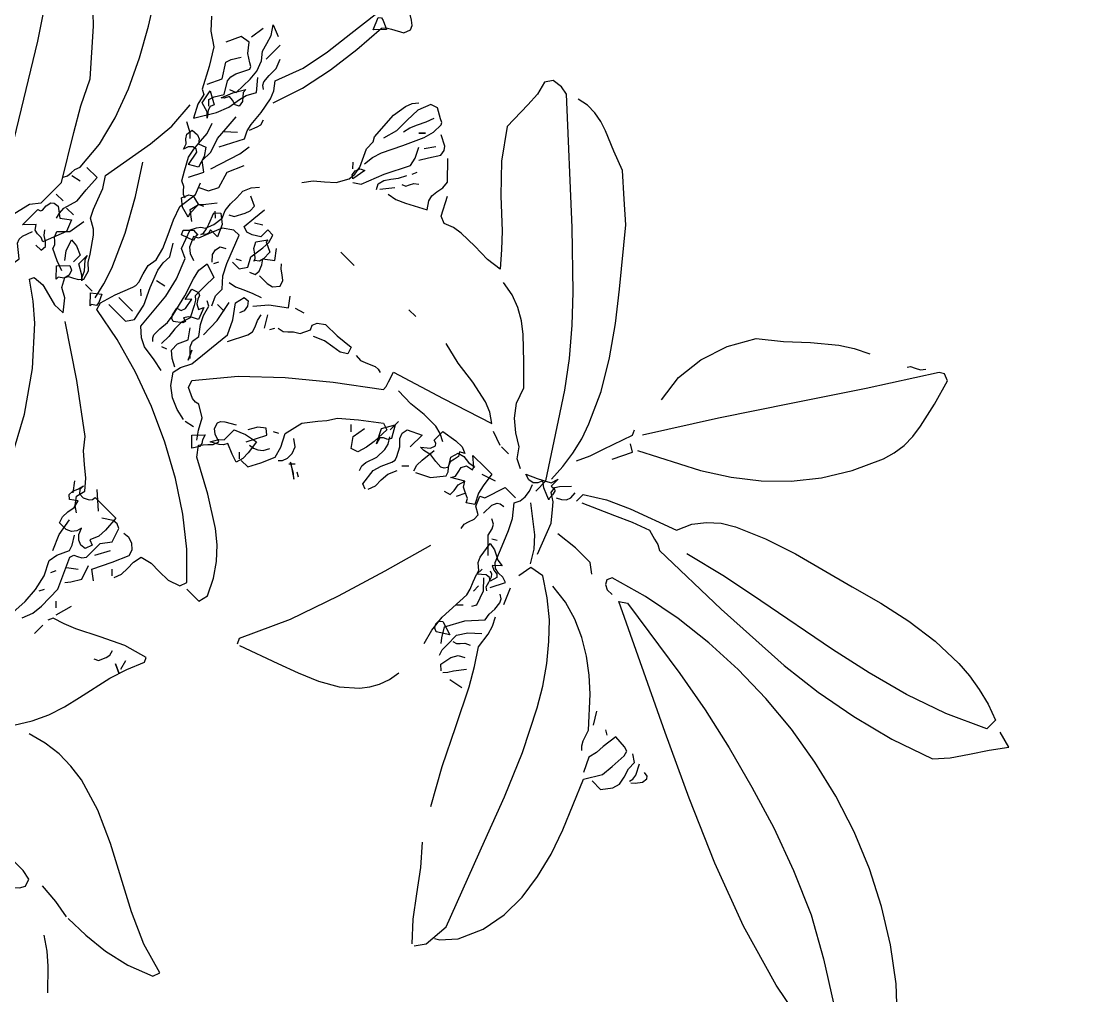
# Model space of a CAD drawing. Header units: inches. Extents: x 70 to 1974, y -315 to 363.
# Drawn here: x 909.8565 to 910.1392, y 229.5272 to 229.7828 of the extents above; entities that cross this region are included whole.
import ezdxf

# ---------------------------------------------------------------- set-up
doc = ezdxf.new("R2010")
doc.units = ezdxf.units.IN
doc.header["$MEASUREMENT"] = 0
doc.layers.add('DERAKHT', color=56, linetype='Continuous', lineweight=9)
doc.layers.add('PDF_0', color=3, linetype='Continuous')
doc.layers.add('Tree', color=91, linetype='Continuous')

# ---------------------------------------------------------------- blocks, each defined once
blk = doc.blocks.new('P057')
at = {"layer": 'Tree', "linetype": 'Continuous'}
for points in [[(0.06537, 0.57456), (0.07031, 0.58954), (0.0735, 0.60509), (0.07554, 0.6208), (0.0767, 0.63635), (0.07816, 0.6381), (0.08048, 0.63941), (0.08586, 0.64232), (0.08703, 0.64566), (0.08615, 0.6477), (0.08412, 0.64915), (0.08179, 0.6506), (0.08019, 0.65249), (0.08019, 0.66122), (0.08107, 0.66573), (0.08354, 0.67067), (0.0847, 0.68971), (0.08499, 0.70906), (0.08383, 0.74773), (0.08237, 0.78655), (0.08237, 0.82538)], [(0.30571, 0.58023), (0.33377, 0.59477), (0.34628, 0.60291), (0.35762, 0.61178), (0.36795, 0.62181), (0.37711, 0.63316), (0.38496, 0.64595), (0.3915, 0.66049), (0.39324, 0.66616), (0.39397, 0.67198), (0.39397, 0.67794), (0.3931, 0.68404), (0.39034, 0.69626), (0.38685, 0.70847), (0.3835, 0.70978), (0.38132, 0.70847), (0.36198, 0.67837), (0.34221, 0.64871), (0.32214, 0.61862), (0.30222, 0.58706)], [(0.36867, 0.69946), (0.36954, 0.70077), (0.37172, 0.70178), (0.37405, 0.70309), (0.37565, 0.70513)], [(0.2967, 0.60553), (0.29495, 0.61876), (0.29641, 0.63228), (0.30077, 0.64566), (0.30789, 0.65816), (0.31822, 0.66645), (0.32767, 0.67517), (0.33814, 0.68376), (0.34439, 0.68783), (0.35151, 0.69132)], [(0.28638, 0.54155), (0.28593, 0.5497), (0.28477, 0.55755), (0.28288, 0.5654), (0.28026, 0.57296), (0.27358, 0.58793), (0.265, 0.60204), (0.2554, 0.61571), (0.24523, 0.62865), (0.22559, 0.65249), (0.21629, 0.66063), (0.20611, 0.6698), (0.19666, 0.67329), (0.18707, 0.67736), (0.18227, 0.67896), (0.17732, 0.67983), (0.17223, 0.67997), (0.16715, 0.67881)], [(0.28506, 0.53224), (0.28506, 0.53908), (0.26893, 0.5638), (0.26079, 0.57616), (0.25177, 0.58837), (0.2413, 0.60058), (0.23054, 0.61193), (0.2083, 0.63345), (0.16148, 0.67663), (0.15726, 0.67736), (0.15232, 0.67663), (0.14999, 0.67314), (0.15173, 0.66675), (0.15202, 0.65991), (0.15232, 0.64566), (0.16205, 0.63199), (0.17354, 0.62007), (0.1859, 0.60858), (0.19201, 0.60219), (0.19812, 0.59521), (0.19056, 0.59404), (0.18183, 0.59433), (0.17282, 0.59419), (0.16831, 0.59346), (0.1638, 0.59172), (0.16031, 0.59303), (0.15566, 0.60204)], [(0.06188, 0.54155), (0.06784, 0.55275), (0.0661, 0.55638), (0.06522, 0.55987), (0.0645, 0.56729), (0.06304, 0.575), (0.06144, 0.57892), (0.05853, 0.5827), (0.06377, 0.59637), (0.06653, 0.61018), (0.06813, 0.62429), (0.07002, 0.63883), (0.05112, 0.64086), (0.03207, 0.64115), (0.01288, 0.63999), (-0.00632, 0.63752), (-0.02551, 0.63403), (-0.04484, 0.62967), (-0.08352, 0.6192), (-0.08469, 0.61542), (-0.08556, 0.61106), (-0.08687, 0.60204)], [(0.07452, 0.63301), (0.07205, 0.63883), (0.07322, 0.63985), (0.07467, 0.63955), (0.07889, 0.63766), (0.07452, 0.63301)], [(0.11669, 0.58488), (0.11727, 0.58968), (0.11887, 0.59433), (0.12353, 0.60393), (0.12803, 0.61381), (0.12934, 0.61891), (0.12948, 0.62385), (0.12891, 0.62487), (0.1273, 0.62574), (0.12251, 0.6285), (0.11916, 0.62734), (0.11669, 0.62094), (0.1164, 0.61396), (0.1164, 0.60684), (0.11451, 0.59986)], [(0.10201, 0.5574), (0.1052, 0.56177), (0.10927, 0.56525), (0.11349, 0.56903), (0.11669, 0.57456), (0.11698, 0.57819), (0.11625, 0.58212), (0.11233, 0.59055), (0.11233, 0.59521), (0.11102, 0.59739), (0.11015, 0.61106), (0.11117, 0.61803), (0.11247, 0.62123), (0.11451, 0.62385)], [(0.11916, 0.60887), (0.11989, 0.61236), (0.12149, 0.61599), (0.12338, 0.61978), (0.12483, 0.62385)], [(0.13385, 0.60437), (0.13632, 0.60844), (0.13966, 0.61353), (0.13923, 0.61629), (0.13792, 0.61789), (0.13283, 0.6205)], [(0.12483, 0.61353), (0.12701, 0.61585), (0.12483, 0.61353)], [(0.13166, 0.61018), (0.13501, 0.61483)], [(0.13501, 0.5827), (0.13937, 0.58343), (0.14388, 0.58532), (0.15348, 0.59055), (0.151, 0.59404), (0.15028, 0.5968), (0.15071, 0.59986), (0.1513, 0.6032), (0.151, 0.60669), (0.14315, 0.61483)], [(0.30222, 0.54257), (0.30222, 0.54708), (0.31196, 0.55318), (0.32287, 0.55813), (0.3457, 0.56656), (0.3489, 0.57368), (0.35326, 0.57936), (0.35849, 0.58401), (0.3646, 0.58765), (0.3787, 0.5936), (0.39397, 0.5987), (0.42421, 0.60669), (0.43948, 0.61091), (0.45489, 0.61426), (0.47045, 0.61644), (0.48601, 0.61687), (0.49386, 0.61629), (0.50171, 0.61498), (0.50971, 0.61309), (0.51756, 0.61018), (0.51756, 0.60437), (0.49851, 0.59564), (0.47889, 0.58881), (0.45896, 0.58343), (0.43875, 0.57892), (0.39804, 0.57121), (0.37754, 0.56714), (0.35718, 0.56205)], [(0.11916, 0.57456), (0.12251, 0.57688), (0.12687, 0.58793), (0.13283, 0.59986), (0.13196, 0.60393), (0.12948, 0.60887)], [(0.30455, 0.54373), (0.31982, 0.55057), (0.3281, 0.55435), (0.33668, 0.5574), (0.34134, 0.55609), (0.34424, 0.55537), (0.34686, 0.55406), (0.38743, 0.55493), (0.42785, 0.55726), (0.4482, 0.55973), (0.46856, 0.56351), (0.48892, 0.56874), (0.50942, 0.57586), (0.51509, 0.58212), (0.52032, 0.58983), (0.52556, 0.59797), (0.53123, 0.60553), (0.52323, 0.60771)], [(0.01957, 0.4786), (0.02058, 0.48049), (0.02073, 0.48282), (0.02088, 0.48514), (0.02189, 0.48776), (0.02058, 0.502), (0.01709, 0.51625), (0.01186, 0.5305), (0.00503, 0.5446), (-0.00268, 0.55842), (-0.01097, 0.57165)], [(0.01521, 0.58299), (0.02001, 0.57776), (0.0264, 0.57339), (0.03149, 0.56525), (0.03673, 0.55522), (0.03905, 0.55406), (0.04036, 0.54868), (0.04356, 0.54257), (0.04952, 0.55217), (0.05184, 0.55813), (0.05286, 0.56438), (0.05374, 0.56787), (0.05621, 0.57237), (0.05156, 0.57805)], [(0.04603, 0.56438), (0.04937, 0.56554), (0.04966, 0.57485), (0.04909, 0.57979), (0.04719, 0.58488), (0.04429, 0.58852), (0.04312, 0.59244), (0.04196, 0.59666), (0.03905, 0.60088), (0.04472, 0.5987)], [(0.13632, 0.59739), (0.13733, 0.59986)], [(0.03571, 0.58954), (0.03673, 0.59637)], [(0.04821, 0.58706), (0.04821, 0.59637)], [(0.05752, 0.57586), (0.05592, 0.57703), (0.05504, 0.57849), (0.05476, 0.58255), (0.05476, 0.58721), (0.05286, 0.59172)], [(0.12948, 0.58023), (0.12818, 0.5827), (0.12891, 0.58575), (0.13079, 0.58852), (0.13312, 0.59157), (0.13501, 0.59521)], [(0.13632, 0.59055), (0.13821, 0.59128), (0.13908, 0.59303), (0.1401, 0.59491), (0.14199, 0.59637)], [(0.27241, 0.53457), (0.26791, 0.5369), (0.26456, 0.54155), (0.2586, 0.54519), (0.25322, 0.5497), (0.24886, 0.55551), (0.2461, 0.56307), (0.23738, 0.5718), (0.22792, 0.58081), (0.22269, 0.58488), (0.21702, 0.58822), (0.21077, 0.59055), (0.20379, 0.59172)], [(0.04472, 0.55173), (0.04254, 0.55406), (0.04342, 0.55667), (0.04603, 0.56089), (0.04254, 0.56656), (0.04225, 0.56918), (0.04298, 0.5718), (0.04603, 0.57805), (0.04545, 0.57936), (0.04399, 0.58023), (0.04007, 0.5827), (0.03673, 0.58706), (0.03222, 0.58619), (0.02888, 0.57921)], [(0.1305, 0.58154), (0.13501, 0.58706)], [(0.11451, 0.57921), (0.11233, 0.58154)], [(0.11786, 0.57586), (0.11625, 0.57703), (0.11596, 0.57936), (0.11698, 0.58168), (0.11916, 0.5827), (0.11786, 0.57586)], [(0.28856, 0.55624), (0.29146, 0.56249), (0.29379, 0.56918), (0.29888, 0.58372), (0.29772, 0.58619)], [(0.03673, 0.55871), (0.04007, 0.56554), (0.03571, 0.57237), (0.03658, 0.575), (0.03905, 0.57921)], [(0.30004, 0.56889), (0.30455, 0.57805), (0.30106, 0.58023)], [(0.01535, 0.45025), (0.01724, 0.4581), (0.02073, 0.46246), (0.02073, 0.47627), (0.00808, 0.49735), (0.00139, 0.50869), (-0.00457, 0.5209), (-0.02114, 0.53981), (-0.0306, 0.54868), (-0.03612, 0.55275), (-0.04223, 0.55624), (-0.04412, 0.55914), (-0.0479, 0.56205), (-0.05415, 0.56336), (-0.06011, 0.56642), (-0.06622, 0.57019), (-0.0732, 0.57339), (-0.07538, 0.57121), (-0.06476, 0.55871), (-0.05459, 0.54504), (-0.0351, 0.51582), (0.00241, 0.45461)], [(0.04603, 0.55871), (0.04836, 0.56438), (0.05156, 0.56991), (0.0517, 0.56801), (0.05301, 0.56642), (0.05447, 0.56467), (0.05504, 0.56205), (0.05315, 0.56118), (0.05068, 0.56177), (0.0485, 0.56205), (0.04719, 0.55973), (0.04603, 0.55871)], [(0.06653, 0.5574), (0.06799, 0.56104), (0.06857, 0.56307), (0.06784, 0.56554)], [(0.04821, 0.54708), (0.04603, 0.54926), (0.04138, 0.55057), (0.04007, 0.5574), (0.04603, 0.55406), (0.0453, 0.55217), (0.04589, 0.55013), (0.04821, 0.54708)], [(0.06188, 0.5209), (0.06537, 0.52774), (0.06086, 0.53123), (0.06086, 0.5369), (0.05853, 0.54373), (0.0581, 0.55013), (0.05752, 0.5574)], [(0.05853, 0.54839), (0.06319, 0.55275)], [(0.06653, 0.53123), (0.06973, 0.54111), (0.07132, 0.54621), (0.07205, 0.55173)], [(0.15348, 0.43498), (0.15057, 0.4389), (0.14766, 0.44428), (0.14199, 0.44777), (0.1401, 0.44734), (0.13792, 0.44763), (0.13283, 0.44995), (0.13166, 0.45344), (0.14577, 0.47046), (0.16205, 0.48601), (0.17994, 0.50055), (0.19928, 0.51509), (0.19928, 0.51698), (0.19841, 0.51931), (0.19681, 0.52439), (0.22254, 0.53224), (0.24741, 0.54024), (0.2429, 0.54329), (0.23795, 0.54533), (0.22705, 0.54766), (0.21571, 0.54926), (0.20495, 0.55173)], [(0.18095, 0.55057), (0.18561, 0.55057)], [(0.09735, 0.36548), (0.08645, 0.38554), (0.07379, 0.40372), (0.05926, 0.41971), (0.05127, 0.42669), (0.04254, 0.4328), (0.04356, 0.43498), (0.04894, 0.43541), (0.05417, 0.43396), (0.0597, 0.43265), (0.06537, 0.4328), (0.06086, 0.43847), (0.05621, 0.44094), (0.05403, 0.4453), (0.0549, 0.4469), (0.05708, 0.44792), (0.05926, 0.44923), (0.06086, 0.45112), (0.0597, 0.45562), (0.05679, 0.45824), (0.05461, 0.46173), (0.04937, 0.46929), (0.04734, 0.47133), (0.04254, 0.47395), (0.0405, 0.47802), (0.03876, 0.48282), (0.03673, 0.4882), (0.03324, 0.49343), (0.03775, 0.51931), (0.03891, 0.53254), (0.03789, 0.54591)], [(0.06784, 0.51276), (0.06595, 0.51334), (0.06479, 0.51465), (0.06348, 0.51625), (0.06086, 0.51742), (0.05839, 0.52178), (0.05504, 0.52774), (0.05417, 0.53224), (0.05374, 0.53705), (0.0533, 0.54199), (0.05156, 0.54708)], [(0.1385, 0.54708), (0.14766, 0.54708)], [(0.30688, 0.5116), (0.30106, 0.52657), (0.29684, 0.53167), (0.29452, 0.53457), (0.29074, 0.5369), (0.2903, 0.53981), (0.29146, 0.54184), (0.29539, 0.54591)], [(0.06886, 0.5209), (0.07322, 0.52309), (0.07554, 0.52774), (0.07322, 0.53559), (0.0767, 0.54373)], [(0.11786, 0.44646), (0.11189, 0.44763), (0.10419, 0.44879), (0.10026, 0.45083), (0.09604, 0.45461), (0.0943, 0.47307), (0.09212, 0.48252), (0.08819, 0.49241), (0.08354, 0.49444), (0.08019, 0.50375), (0.08165, 0.50651), (0.08281, 0.50826), (0.08484, 0.50942), (0.0863, 0.51349), (0.08703, 0.51843), (0.08543, 0.52207), (0.08499, 0.52614), (0.08514, 0.53021), (0.08484, 0.53457), (0.08659, 0.5385), (0.08921, 0.54155)], [(0.29248, 0.5337), (0.29015, 0.53457), (0.28667, 0.53603), (0.2839, 0.53806), (0.28288, 0.53574), (0.28128, 0.53414), (0.27896, 0.5337), (0.27605, 0.53457), (0.28128, 0.53705), (0.28739, 0.54024), (0.28856, 0.54373), (0.28856, 0.53908), (0.29059, 0.53923), (0.29161, 0.53864), (0.2919, 0.53661), (0.29205, 0.53399), (0.29248, 0.5337)], [(0.29423, 0.5369), (0.29655, 0.53806), (0.29829, 0.53966), (0.29917, 0.54184), (0.29888, 0.5449)], [(0.60117, 0.44094), (0.61033, 0.44181), (0.61033, 0.4453), (0.59928, 0.46072), (0.58677, 0.47482), (0.57296, 0.48761), (0.55799, 0.4988), (0.54199, 0.50884), (0.52512, 0.51742), (0.50753, 0.52469), (0.48935, 0.5305), (0.47074, 0.53501), (0.45184, 0.53821), (0.43279, 0.53995), (0.4136, 0.54039), (0.3947, 0.53952), (0.37609, 0.53734), (0.35777, 0.5337), (0.34003, 0.52875), (0.33901, 0.52629), (0.34003, 0.52425), (0.3425, 0.52309), (0.3457, 0.52309)], [(0.04937, 0.53457), (0.04734, 0.53646), (0.04254, 0.53908)], [(0.05068, 0.52875), (0.04981, 0.53137), (0.04807, 0.53297), (0.04676, 0.53487), (0.04719, 0.53806), (0.05054, 0.53821), (0.05257, 0.53748), (0.05403, 0.53559), (0.05752, 0.5369), (0.06014, 0.53312), (0.06188, 0.52774), (0.05752, 0.52527), (0.05621, 0.53224), (0.0549, 0.53312), (0.05301, 0.53269), (0.05141, 0.53108), (0.05068, 0.52875), (0.05068, 0.52875)], [(0.08819, 0.52192), (0.09052, 0.52309), (0.09314, 0.52788), (0.09401, 0.53036), (0.09386, 0.53341), (0.08921, 0.53559)], [(0.10535, 0.50709), (0.10986, 0.50709), (0.11233, 0.51058), (0.10986, 0.51509), (0.11073, 0.52221), (0.11102, 0.526), (0.10986, 0.52992), (0.10637, 0.52992), (0.10637, 0.52527), (0.10273, 0.52294), (0.10012, 0.52207), (0.09735, 0.52309), (0.09793, 0.52905), (0.09851, 0.53559)], [(0.25773, 0.53559), (0.25075, 0.53806)], [(0.2586, 0.53559), (0.26326, 0.53559)], [(0.09953, 0.52774), (0.10302, 0.52992)], [(0.30222, 0.48427), (0.30571, 0.4911), (0.30295, 0.49198), (0.30019, 0.49198), (0.29757, 0.49241), (0.29539, 0.49444), (0.29132, 0.50433), (0.28914, 0.50971), (0.28638, 0.51509), (0.28172, 0.5209), (0.28303, 0.52367), (0.28332, 0.52672), (0.28303, 0.53006), (0.28172, 0.53341)], [(0.05068, 0.52875), (0.05068, 0.52875), (0.05068, 0.52875)], [(0.11233, 0.51465), (0.11189, 0.51582), (0.11015, 0.51742), (0.10797, 0.51901), (0.10637, 0.52192), (0.10986, 0.52657), (0.10986, 0.52527), (0.11451, 0.52309), (0.11466, 0.51872), (0.11407, 0.51654), (0.11233, 0.51509), (0.11233, 0.51465)], [(0.11451, 0.50942), (0.11727, 0.51058), (0.11742, 0.51305), (0.11625, 0.51611), (0.11451, 0.51843), (0.11916, 0.52192), (0.11567, 0.52657)], [(0.30789, 0.50593), (0.30411, 0.51203), (0.29946, 0.51713), (0.28739, 0.52657)], [(0.33203, 0.52309), (0.32752, 0.52657), (0.31764, 0.52643), (0.30688, 0.52527)], [(0.59535, 0.43847), (0.57979, 0.43905), (0.56423, 0.44065), (0.53297, 0.44661), (0.50201, 0.45562), (0.47118, 0.46711), (0.4405, 0.48034), (0.41026, 0.49444), (0.35035, 0.52309), (0.35384, 0.52527), (0.39528, 0.51931), (0.41607, 0.51552), (0.43701, 0.51087), (0.45795, 0.50534), (0.47903, 0.49895), (0.50011, 0.49125), (0.52105, 0.48209), (0.5401, 0.47147), (0.55842, 0.45984), (0.57732, 0.44923), (0.58735, 0.44501), (0.59768, 0.44181)], [(0.1718, 0.36068), (0.17325, 0.36431), (0.1734, 0.36824), (0.17325, 0.37246), (0.17412, 0.37667), (0.1795, 0.37798), (0.18503, 0.37798), (0.19099, 0.37813), (0.19681, 0.38002), (0.19812, 0.38351), (0.18677, 0.39485), (0.17369, 0.40531), (0.15915, 0.41491), (0.1433, 0.42349), (0.12673, 0.43105), (0.10971, 0.43716), (0.09255, 0.4421), (0.07554, 0.4453), (0.07452, 0.44879), (0.07685, 0.4565), (0.08019, 0.46493), (0.08063, 0.46667), (0.08048, 0.46871), (0.07917, 0.47293), (0.07801, 0.47758), (0.07889, 0.48209), (0.07729, 0.4882), (0.07438, 0.49474), (0.07118, 0.50142), (0.06886, 0.50811), (0.07002, 0.51742), (0.06784, 0.52309)], [(0.07787, 0.50709), (0.07322, 0.51058), (0.07452, 0.51509), (0.07685, 0.5177), (0.08019, 0.52192)], [(0.08529, 0.50579), (0.08586, 0.50709), (0.08543, 0.50956), (0.08456, 0.51189), (0.08237, 0.51742), (0.08484, 0.51974), (0.08921, 0.51625), (0.09168, 0.51058), (0.08703, 0.51058), (0.08747, 0.50898), (0.08717, 0.50782), (0.08543, 0.50593), (0.08529, 0.50579)], [(0.11916, 0.5116), (0.12425, 0.5116), (0.12716, 0.51233), (0.12948, 0.51509), (0.12861, 0.51785), (0.12643, 0.5196), (0.1241, 0.5212), (0.12251, 0.52309)], [(0.17863, 0.51742), (0.18169, 0.51713), (0.18517, 0.51858), (0.18881, 0.52003), (0.1907, 0.52018), (0.19244, 0.51974)], [(0.23708, 0.51742), (0.2333, 0.51945), (0.22938, 0.52047), (0.22153, 0.52033), (0.21338, 0.51945), (0.20495, 0.51974)], [(0.23126, 0.50811), (0.23505, 0.51116), (0.23592, 0.51364), (0.23519, 0.51465), (0.23359, 0.51509), (0.23359, 0.5209), (0.24101, 0.52221), (0.24523, 0.52236), (0.24843, 0.5209), (0.2461, 0.51974), (0.24726, 0.51785), (0.24682, 0.51567), (0.24625, 0.5132), (0.24741, 0.51058), (0.24639, 0.50898), (0.24493, 0.50826), (0.2413, 0.50855), (0.23738, 0.50913), (0.23359, 0.50811), (0.23126, 0.50811)], [(0.2381, 0.49793), (0.24493, 0.50128), (0.24959, 0.50709), (0.249, 0.50913), (0.2477, 0.51073), (0.24493, 0.51509), (0.2461, 0.51887), (0.249, 0.5196), (0.25264, 0.51916), (0.25642, 0.51974)], [(0.26558, 0.50477), (0.26442, 0.50665), (0.26195, 0.50782), (0.25933, 0.50913), (0.25773, 0.5116), (0.25177, 0.50811), (0.25293, 0.51015), (0.25249, 0.51247), (0.25192, 0.51495), (0.25308, 0.51742), (0.25657, 0.518), (0.25598, 0.51945), (0.25177, 0.52309), (0.25991, 0.52309), (0.26456, 0.52309), (0.26558, 0.51625), (0.26646, 0.51218), (0.26893, 0.50709), (0.26558, 0.50477)], [(0.26107, 0.51974), (0.26791, 0.52192)], [(0.27241, 0.49444), (0.27198, 0.49692), (0.2727, 0.49924), (0.27372, 0.50186), (0.27358, 0.50477), (0.26994, 0.50695), (0.26791, 0.5116), (0.27023, 0.51276), (0.27358, 0.52309), (0.28041, 0.52309)], [(0.07525, 0.50724), (0.07365, 0.50767), (0.06988, 0.50884), (0.06653, 0.5116), (0.06784, 0.51509), (0.06973, 0.51625), (0.07176, 0.51567), (0.07424, 0.51509), (0.0767, 0.51625), (0.07452, 0.51509), (0.07452, 0.50898), (0.07525, 0.50724)], [(0.08484, 0.51625), (0.08237, 0.51843)], [(0.1132, 0.48543), (0.11102, 0.48994), (0.11102, 0.49444), (0.1068, 0.49924), (0.10389, 0.50477), (0.09851, 0.51843), (0.09502, 0.51843), (0.09052, 0.51509), (0.08819, 0.50971), (0.08586, 0.50375), (0.08354, 0.50259), (0.08586, 0.49764), (0.08819, 0.49575), (0.09168, 0.49444)], [(0.11233, 0.51465), (0.11233, 0.51465), (0.11233, 0.51465)], [(0.12701, 0.4991), (0.1321, 0.50491), (0.13966, 0.51058), (0.13632, 0.51509)], [(0.14315, 0.50026), (0.14592, 0.50084), (0.14766, 0.50229), (0.14955, 0.50418), (0.15232, 0.50593), (0.1545, 0.51058), (0.15348, 0.51276), (0.1545, 0.51509), (0.15784, 0.51742), (0.16554, 0.51756), (0.17412, 0.51843), (0.17528, 0.51509), (0.17209, 0.51305), (0.16787, 0.51233), (0.16307, 0.5116), (0.15784, 0.50942)], [(0.27488, 0.50709), (0.27503, 0.51262), (0.27605, 0.51509), (0.27736, 0.51596), (0.27954, 0.51625)], [(0.07104, 0.44879), (0.0693, 0.45635), (0.06668, 0.46435), (0.05926, 0.48064), (0.05039, 0.49648), (0.04138, 0.51058)], [(0.09851, 0.50026), (0.09604, 0.50288), (0.09546, 0.50549), (0.09604, 0.50811), (0.09851, 0.50942)], [(0.10535, 0.50942), (0.10768, 0.51058)], [(0.14199, 0.51276), (0.14664, 0.51407)], [(0.21527, 0.50942), (0.21527, 0.50375), (0.21527, 0.50942)], [(0.22676, 0.47526), (0.22429, 0.47627), (0.22327, 0.48427), (0.22443, 0.48834), (0.22676, 0.49343), (0.22705, 0.49517), (0.22647, 0.49692), (0.22429, 0.50128), (0.22138, 0.50404), (0.22036, 0.50665), (0.22094, 0.50942), (0.22777, 0.51276), (0.22777, 0.50477)], [(0.23708, 0.49793), (0.23607, 0.50084), (0.23621, 0.50433), (0.23708, 0.5116)], [(0.25424, 0.50128), (0.25729, 0.50229), (0.25729, 0.50477), (0.25671, 0.50811), (0.25773, 0.5116)], [(0.08456, 0.50462), (0.08412, 0.50404), (0.08484, 0.50128), (0.07889, 0.4991), (0.07787, 0.50128), (0.08136, 0.50477), (0.08456, 0.50462)], [(0.11102, 0.4991), (0.11466, 0.49982), (0.11858, 0.50157), (0.12279, 0.50346), (0.12701, 0.50477)], [(0.21527, 0.49444), (0.21178, 0.50128), (0.21527, 0.50709), (0.21862, 0.50128), (0.2176, 0.49967), (0.21571, 0.4988), (0.2144, 0.49749), (0.21527, 0.49444)], [(0.25991, 0.50375), (0.26209, 0.50811)], [(0.29074, 0.49444), (0.2839, 0.50128), (0.28303, 0.50477), (0.28201, 0.5068), (0.27954, 0.50811)], [(0.39746, 0.33771), (0.4008, 0.34236), (0.40182, 0.35486), (0.38583, 0.39674), (0.37768, 0.4184), (0.36881, 0.43949), (0.35878, 0.45955), (0.35326, 0.46886), (0.34701, 0.47773), (0.34032, 0.48587), (0.33305, 0.49343), (0.3249, 0.50011), (0.31603, 0.50593), (0.3092, 0.50477), (0.30789, 0.49793)], [(0.38816, 0.46028), (0.38655, 0.46173), (0.38539, 0.46392), (0.3835, 0.46929), (0.37201, 0.48209), (0.36518, 0.4882), (0.35791, 0.49357), (0.35006, 0.49837), (0.34148, 0.50215), (0.33247, 0.50477), (0.32287, 0.50593)], [(0.09953, 0.50026), (0.1007, 0.50259)], [(0.14199, 0.43745), (0.13646, 0.43876), (0.13094, 0.44108), (0.12614, 0.44472), (0.12251, 0.44995), (0.12338, 0.45403), (0.12599, 0.45911), (0.12818, 0.48093), (0.12498, 0.48776), (0.12018, 0.49444), (0.12134, 0.4991), (0.12367, 0.49939), (0.12527, 0.49735), (0.12571, 0.49459), (0.12483, 0.49241)], [(0.1305, 0.4786), (0.13501, 0.48776), (0.13559, 0.49038), (0.13486, 0.493), (0.13356, 0.4959), (0.13283, 0.4991)], [(0.1385, 0.49561), (0.13501, 0.50128)], [(0.14068, 0.49692), (0.14199, 0.4991)], [(0.17528, 0.44312), (0.17965, 0.44312), (0.1827, 0.44893), (0.18561, 0.45562), (0.18415, 0.461), (0.18095, 0.46711), (0.18314, 0.47627), (0.18794, 0.48223), (0.1907, 0.48558), (0.19346, 0.48994), (0.20117, 0.49648), (0.21062, 0.50375), (0.21411, 0.50259), (0.21382, 0.49444), (0.21309, 0.48994), (0.21178, 0.48543), (0.20844, 0.48427), (0.20495, 0.48892), (0.20611, 0.49561)], [(0.21862, 0.47962), (0.21774, 0.48209), (0.21803, 0.48441), (0.21992, 0.48994), (0.22007, 0.49531), (0.21935, 0.49822), (0.21745, 0.50128)], [(0.28638, 0.50128), (0.28856, 0.50259)], [(0.29321, 0.48427), (0.29262, 0.48616), (0.29132, 0.48733), (0.28972, 0.48863), (0.28856, 0.4911), (0.28739, 0.4991), (0.29088, 0.49851), (0.29321, 0.49735), (0.29554, 0.49619), (0.29888, 0.49561), (0.29539, 0.49241), (0.29757, 0.49139), (0.2999, 0.4911), (0.30106, 0.48994), (0.30004, 0.48645), (0.29859, 0.48747), (0.29655, 0.48718), (0.29321, 0.48427)], [(0.10535, 0.45344), (0.10404, 0.45461), (0.10332, 0.45606), (0.10332, 0.46013), (0.10375, 0.46479), (0.10302, 0.46929), (0.1007, 0.47962), (0.09779, 0.48834), (0.09677, 0.493), (0.09735, 0.49793), (0.10419, 0.49561), (0.10419, 0.48994), (0.10419, 0.48311), (0.10578, 0.4818), (0.10709, 0.47947), (0.10986, 0.47395), (0.1084, 0.46973), (0.1084, 0.46522), (0.10899, 0.46057), (0.10884, 0.45562)], [(0.23126, 0.49561), (0.23359, 0.49793)], [(0.03106, 0.46246), (0.03033, 0.46522), (0.03018, 0.46842), (0.03222, 0.47526), (0.03163, 0.48209), (0.03106, 0.48994), (0.02422, 0.48994)], [(0.07787, 0.45112), (0.08921, 0.45112), (0.09168, 0.45461), (0.08994, 0.46261), (0.08615, 0.47075), (0.08296, 0.47918), (0.08223, 0.48354), (0.08237, 0.48776), (0.07889, 0.49343)], [(0.12018, 0.47279), (0.11989, 0.48223), (0.11786, 0.49241)], [(0.20277, 0.48994), (0.2003, 0.49241)], [(0.22777, 0.47627), (0.22908, 0.47991), (0.22908, 0.48383), (0.22938, 0.48805), (0.23126, 0.49241)], [(0.30222, 0.48209), (0.30062, 0.48325), (0.2999, 0.48558), (0.29902, 0.48834), (0.29815, 0.48936), (0.2967, 0.48994)], [(0.31255, 0.48311), (0.3092, 0.4911)], [(0.10535, 0.46711), (0.10389, 0.46769), (0.10288, 0.46915), (0.10201, 0.47279), (0.10433, 0.47351), (0.1052, 0.47554), (0.10419, 0.48093), (0.10201, 0.4786), (0.1007, 0.48427), (0.10419, 0.48543), (0.1055, 0.4847), (0.10622, 0.48296), (0.10738, 0.48107), (0.10986, 0.47962), (0.11102, 0.48209), (0.1132, 0.47627), (0.11058, 0.47497), (0.10899, 0.4738), (0.10768, 0.47177), (0.10956, 0.47118), (0.10913, 0.46987), (0.10535, 0.46711)], [(0.12353, 0.46028), (0.1196, 0.4642), (0.11858, 0.46697), (0.11916, 0.4706), (0.11567, 0.47526), (0.11364, 0.47933), (0.11233, 0.48427), (0.10986, 0.48543)], [(0.11451, 0.48776), (0.11916, 0.48776)], [(0.29888, 0.44312), (0.29684, 0.45025), (0.29597, 0.4581), (0.2967, 0.47395), (0.29597, 0.477), (0.29452, 0.48049), (0.29321, 0.48413), (0.29321, 0.48776)], [(0.30222, 0.47177), (0.30353, 0.47395), (0.30106, 0.48093), (0.2967, 0.48543)], [(0.30455, 0.44879), (0.3028, 0.45097), (0.30004, 0.45562), (0.30484, 0.46449), (0.31138, 0.47177), (0.3108, 0.47497), (0.31109, 0.4786), (0.31065, 0.48238), (0.30978, 0.48413), (0.30789, 0.48543)], [(0.02189, 0.48209), (0.0264, 0.48311)], [(0.23592, 0.38002), (0.23461, 0.38249), (0.24537, 0.40619), (0.2538, 0.43018), (0.26107, 0.45446), (0.26791, 0.4786)], [(0.29772, 0.47744), (0.29772, 0.48093)], [(0.3835, 0.47279), (0.38001, 0.4786)], [(0.08586, 0.47526), (0.09052, 0.47627)], [(0.35602, 0.39034), (0.34642, 0.40764), (0.33755, 0.42582), (0.32854, 0.4437), (0.3236, 0.45228), (0.31822, 0.46028), (0.31734, 0.46784), (0.31603, 0.47206), (0.31385, 0.47627)], [(0.3915, 0.47395), (0.38932, 0.47526)], [(0.40182, 0.34701), (0.40415, 0.34832), (0.40589, 0.3505), (0.40996, 0.35486), (0.41506, 0.36664), (0.41738, 0.37856), (0.41753, 0.39063), (0.41578, 0.4027), (0.41273, 0.41491), (0.40851, 0.42698), (0.39848, 0.45112), (0.40313, 0.45911), (0.40371, 0.46508), (0.40429, 0.47279), (0.40357, 0.47511), (0.40139, 0.47584), (0.39499, 0.47627), (0.39397, 0.46871), (0.39383, 0.46449), (0.39281, 0.46028), (0.39615, 0.45344)], [(0.40182, 0.45344), (0.40764, 0.45344), (0.41112, 0.4581), (0.41229, 0.46159), (0.41142, 0.46551), (0.41011, 0.46973), (0.40996, 0.47395), (0.40647, 0.47627)], [(0.41462, 0.46595), (0.41506, 0.46784), (0.41476, 0.47016), (0.41214, 0.47526)], [(0.41563, 0.46595), (0.41724, 0.46726), (0.41927, 0.47002), (0.41971, 0.47264), (0.41883, 0.47365), (0.4168, 0.47395)], [(0.02291, 0.4706), (0.02757, 0.4706)], [(0.03106, 0.46929), (0.03571, 0.46929)], [(0.05068, 0.44646), (0.04574, 0.44836), (0.04007, 0.45112), (0.03949, 0.45301), (0.03832, 0.45417), (0.03687, 0.45548), (0.03571, 0.4581), (0.04007, 0.46246), (0.04138, 0.4706)], [(0.12134, 0.45213), (0.11756, 0.45417), (0.11451, 0.45679), (0.11437, 0.461), (0.11669, 0.46595), (0.1132, 0.4706)], [(0.18779, 0.45562), (0.18925, 0.45708), (0.19012, 0.45955), (0.19012, 0.46261), (0.18895, 0.46595), (0.18561, 0.46828)], [(0.2967, 0.46711), (0.29888, 0.46929)], [(0.02189, 0.44879), (0.02189, 0.45911), (0.0232, 0.45955), (0.02364, 0.46043), (0.02349, 0.46319), (0.02407, 0.4658), (0.02524, 0.46682), (0.02757, 0.46711), (0.03222, 0.46362), (0.03673, 0.46711), (0.03905, 0.46144), (0.0344, 0.44995), (0.03251, 0.45083), (0.03004, 0.45083), (0.02786, 0.45126), (0.0264, 0.45344), (0.02189, 0.44879)], [(0.08586, 0.46493), (0.08354, 0.46711)], [(0.12353, 0.45911), (0.12134, 0.46362), (0.12353, 0.45911)], [(0.1763, 0.46362), (0.17863, 0.46493)], [(0.30789, 0.44428), (0.30702, 0.44705), (0.30702, 0.4501), (0.30688, 0.45679), (0.30993, 0.46144), (0.31487, 0.46595)], [(0.04821, 0.45112), (0.04545, 0.45475), (0.04356, 0.46028), (0.04719, 0.45999), (0.05156, 0.4581), (0.05156, 0.45344)], [(0.06086, 0.44995), (0.05883, 0.45185), (0.05403, 0.45461), (0.05403, 0.46028), (0.05476, 0.45795), (0.0565, 0.45606), (0.05839, 0.45403), (0.0597, 0.45112), (0.06086, 0.44995)], [(0.17063, 0.45112), (0.17528, 0.46028), (0.17282, 0.46246), (0.16961, 0.45999), (0.16715, 0.45562)], [(0.19244, 0.4581), (0.19463, 0.46028)], [(0.19928, 0.45461), (0.19724, 0.45635), (0.19244, 0.45911), (0.19928, 0.45461)], [(0.2003, 0.45679), (0.19812, 0.4581)], [(0.30789, 0.45344), (0.30978, 0.45403), (0.31095, 0.45533), (0.3124, 0.45693), (0.31487, 0.4581)], [(0.03324, 0.44646), (0.03673, 0.44646), (0.03702, 0.44923), (0.03527, 0.45097), (0.0328, 0.45257), (0.03106, 0.45461)], [(0.07889, 0.45679), (0.08819, 0.45679)], [(0.10986, 0.45461), (0.11233, 0.45562)], [(0.2003, 0.38133), (0.20844, 0.38133), (0.2096, 0.38598), (0.20567, 0.39397), (0.20102, 0.40066), (0.19564, 0.40648), (0.18954, 0.41157), (0.17543, 0.42044), (0.15915, 0.42931), (0.15566, 0.43396), (0.15856, 0.43716), (0.16031, 0.43905), (0.16148, 0.44181), (0.15755, 0.44312), (0.15537, 0.44487), (0.1545, 0.44777), (0.15507, 0.44923), (0.15668, 0.45054), (0.16148, 0.45344)], [(0.15856, 0.4389), (0.15929, 0.44051), (0.1606, 0.44269), (0.16249, 0.44428), (0.16249, 0.45112), (0.16787, 0.4533), (0.17412, 0.45461), (0.175, 0.44807), (0.17514, 0.44443), (0.17412, 0.44094), (0.17005, 0.44225), (0.16496, 0.44428), (0.16394, 0.44239), (0.16235, 0.44108), (0.15856, 0.4389)], [(0.17282, 0.45112), (0.17528, 0.45141), (0.17732, 0.45228), (0.17922, 0.45388), (0.18095, 0.45679)], [(0.29888, 0.45112), (0.29728, 0.45185), (0.29611, 0.45359), (0.29611, 0.45548), (0.29772, 0.45679), (0.30455, 0.45461), (0.29888, 0.45112)], [(0.0264, 0.42931), (0.02742, 0.43062), (0.02975, 0.43149), (0.03178, 0.43323), (0.03222, 0.43629), (0.0264, 0.44094), (0.02553, 0.44283), (0.02568, 0.44501), (0.02757, 0.44995)], [(0.05156, 0.44181), (0.04719, 0.44646), (0.05156, 0.45112), (0.05374, 0.4501), (0.05461, 0.44763), (0.05403, 0.44487), (0.05156, 0.44312), (0.05156, 0.44181)], [(0.06319, 0.44995), (0.06784, 0.44995)], [(0.07205, 0.44428), (0.06784, 0.44879), (0.07205, 0.45213), (0.07379, 0.44836), (0.07409, 0.44661), (0.07205, 0.4453), (0.07205, 0.44428)], [(0.31385, 0.43963), (0.31138, 0.44181), (0.31255, 0.44748), (0.31429, 0.45054), (0.3172, 0.45213)], [(0.31487, 0.43963), (0.31647, 0.44138), (0.31793, 0.44385), (0.3217, 0.44879)], [(0.17412, 0.44312), (0.1718, 0.4453)], [(0.14315, 0.43745), (0.14766, 0.43847)], [(0.1545, 0.43062), (0.14999, 0.43498), (0.1545, 0.43963), (0.15522, 0.43702), (0.15624, 0.43556), (0.15653, 0.43382), (0.1545, 0.43062)], [(0.31952, 0.43963), (0.32636, 0.44094)], [(0.13733, 0.36984), (0.13443, 0.37187), (0.13166, 0.37551), (0.13283, 0.38002), (0.12876, 0.38467), (0.12367, 0.38889), (0.11873, 0.3931), (0.11451, 0.39848), (0.09284, 0.41462), (0.06886, 0.43062)], [(0.23708, 0.38002), (0.25613, 0.387), (0.26616, 0.39063), (0.2759, 0.3947), (0.28477, 0.39979), (0.29205, 0.40619), (0.2951, 0.41012), (0.29742, 0.41433), (0.29917, 0.41928), (0.30004, 0.42466)], [(0.13501, 0.36068), (0.13385, 0.36373), (0.13414, 0.36722), (0.13472, 0.37086), (0.13385, 0.37449), (0.1305, 0.37202), (0.12861, 0.37348), (0.12876, 0.3758), (0.12992, 0.37856), (0.1305, 0.38133), (0.1305, 0.37886), (0.13181, 0.37725), (0.13458, 0.37711), (0.13719, 0.37856), (0.13821, 0.37972), (0.1385, 0.38133), (0.15232, 0.38133), (0.15304, 0.37376), (0.15275, 0.36955), (0.151, 0.36518), (0.15348, 0.36417), (0.15232, 0.36068), (0.14969, 0.36039), (0.14737, 0.36141), (0.14548, 0.3633), (0.14417, 0.36635), (0.14359, 0.36388), (0.14184, 0.36184), (0.13937, 0.36068), (0.13632, 0.36068), (0.13501, 0.36068)], [(0.14417, 0.37784), (0.13632, 0.38467)], [(0.12948, 0.37551), (0.12599, 0.38002)], [(0.1545, 0.31604), (0.15638, 0.32127), (0.15697, 0.32651), (0.15682, 0.33771), (0.14999, 0.35268), (0.15071, 0.35457), (0.15246, 0.35545), (0.15435, 0.35646), (0.15566, 0.35821), (0.15566, 0.36751), (0.15915, 0.37202), (0.15682, 0.37886), (0.15479, 0.37987), (0.15232, 0.37958), (0.14766, 0.37667)], [(0.16598, 0.35268), (0.16148, 0.35602), (0.16598, 0.36518), (0.16947, 0.37318), (0.1686, 0.37623), (0.16627, 0.37827), (0.16322, 0.37915), (0.16031, 0.37886)], [(0.39615, 0.33771), (0.38816, 0.34643), (0.38074, 0.35617), (0.37332, 0.36635), (0.36532, 0.37551)], [(0.14199, 0.34919), (0.13879, 0.35675), (0.13733, 0.36518)], [(0.15784, 0.36169), (0.16148, 0.36853)], [(0.14533, 0.28173), (0.14417, 0.28391), (0.14679, 0.29903), (0.1494, 0.31473), (0.14984, 0.32258), (0.1494, 0.33014), (0.14766, 0.33756), (0.14417, 0.34454), (0.14504, 0.3489), (0.14766, 0.35486), (0.14679, 0.35748), (0.14417, 0.36169)], [(0.17063, 0.36068), (0.16845, 0.36286)], [(0.15682, 0.34236), (0.15871, 0.34454), (0.16148, 0.34919), (0.15915, 0.35602)], [(0.15232, 0.34803), (0.15682, 0.35137)], [(0.22327, 0.20844), (0.2096, 0.22662), (0.18881, 0.24072), (0.17922, 0.24829), (0.17063, 0.25744), (0.1718, 0.2621), (0.17848, 0.26966), (0.18256, 0.27344), (0.18779, 0.27707), (0.19259, 0.28463), (0.19608, 0.29234), (0.19869, 0.30033), (0.20059, 0.30848), (0.20436, 0.32535), (0.20713, 0.33392), (0.21062, 0.34236), (0.2096, 0.34454), (0.19841, 0.34134), (0.18721, 0.33596), (0.17616, 0.33043), (0.17063, 0.32811), (0.16496, 0.32637), (0.1638, 0.32389)], [(0.14882, 0.34105), (0.14999, 0.34352)], [(0.16496, 0.32855), (0.16715, 0.33669)], [(0.19244, 0.32637), (0.19463, 0.32738), (0.19608, 0.33102), (0.19666, 0.33305), (0.19594, 0.33553)], [(0.20495, 0.33204), (0.20379, 0.33669)], [(0.151, 0.33087), (0.15232, 0.3332)], [(0.16249, 0.33087), (0.16031, 0.3332)], [(0.20611, 0.32986), (0.20146, 0.33204), (0.20611, 0.32986)], [(0.1638, 0.32055), (0.1638, 0.31488), (0.1638, 0.32055)], [(0.27139, 0.23011), (0.28303, 0.2304), (0.2951, 0.23171), (0.30731, 0.23447), (0.31952, 0.23927), (0.32069, 0.24276), (0.30571, 0.24698), (0.29059, 0.25366), (0.26034, 0.26966), (0.24493, 0.27664), (0.22908, 0.28143), (0.22094, 0.28245), (0.2128, 0.2826), (0.20451, 0.28158), (0.19594, 0.27925)], [(0.27023, 0.23011), (0.26151, 0.23171), (0.25177, 0.23244)], [(0.26107, 0.17631), (0.26107, 0.17936), (0.26238, 0.18285), (0.26384, 0.18649), (0.26456, 0.19013), (0.26209, 0.19696), (0.23926, 0.21876), (0.24072, 0.2208), (0.24275, 0.22226), (0.24464, 0.224), (0.2461, 0.22662), (0.24493, 0.23011), (0.23999, 0.23112), (0.23505, 0.23112), (0.22429, 0.23127), (0.22559, 0.224), (0.22559, 0.21629), (0.22589, 0.2083), (0.22777, 0.2003)], [(0.28972, 0.19812), (0.2807, 0.20728), (0.27533, 0.21193), (0.26893, 0.21629)]]:
    blk.add_lwpolyline(points, dxfattribs=at)

msp = doc.modelspace()

# ---------------------------------------------------------------- hatches: boundary and pattern name
at = {"layer": 'PDF_0', "lineweight": 25}
h = msp.add_hatch(dxfattribs=at)
h.set_pattern_fill('AR-SAND', color=256, scale=0.05)
h.set_pattern_definition([(37.5, (493.9419, -359.08937), (-0.003149668, 0.0963411885), [0, -0.076, 0, -0.085, 0, -0.08125]), (7.5, (493.9419, -359.08937), (0.088488835, 0.141107303), [0, -0.041, 0, -0.0685, 0, -0.02625]), (327.5, (493.8804, -359.08937), (0.155707093, 0.000282953), [0, -0.025, 0, -0.09, 0, -0.1175]), (317.5, (493.8804, -359.08937), (0.15030633, 0.043883778), [0, -0.0125, 0, -0.059, 0, -0.0675])])
h.paths.add_polyline_path([(911.7094, 230.90506), (909.29318, 230.90506), (909.03762, 224.14419), (909.99747, 224.14419), (909.99747, 223.00311), (908.99449, 223.00311), (908.97333, 222.4433), (912.79836, 222.28149), (913.2594, 222.2848), (913.2594, 224.68612), (913.2594, 226.43612), (911.7094, 226.43612)])
h.paths.add_polyline_path([(910.23978, 226.89738), (910.23978, 225.7563), (909.1909, 225.7563), (909.1909, 226.89738)], flags=16)
h.paths.add_polyline_path([(910.13978, 226.79738), (910.13978, 225.8563), (909.2909, 225.8563), (909.2909, 226.79738)], flags=0)
h.paths.add_polyline_path([(910.22595, 227.88222), (910.22595, 229.02331), (911.27482, 229.02331), (911.27482, 227.88222)], flags=16)
h.paths.add_polyline_path([(910.32595, 227.98222), (910.32595, 228.92331), (911.17482, 228.92331), (911.17482, 227.98222)], flags=0)
h.paths.add_polyline_path([(911.02777, 225.83755), (912.07664, 225.83755), (912.07664, 224.69646), (911.02777, 224.69646)], flags=16)
h.paths.add_polyline_path([(911.12777, 225.73755), (911.97664, 225.73755), (911.97664, 224.79646), (911.12777, 224.79646)], flags=0)
h.paths.add_polyline_path([(910.4317, 229.15899), (909.38283, 229.15899), (909.38283, 230.30007), (910.4317, 230.30007)], flags=16)
h.paths.add_polyline_path([(910.3317, 229.25899), (909.48283, 229.25899), (909.48283, 230.20007), (910.3317, 230.20007)], flags=0)
h.paths.add_polyline_path([(911.90742, 223.66494), (912.9563, 223.66494), (912.9563, 222.52386), (911.90742, 222.52386)], flags=16)
h.paths.add_polyline_path([(912.00742, 223.56494), (912.8563, 223.56494), (912.8563, 222.62386), (912.00742, 222.62386)], flags=0)

# ---------------------------------------------------------------- block references
at = {"layer": 'DERAKHT', "xscale": 0.5496747334239239, "yscale": 0.5496747334239239, "zscale": 0.5496747334239239, "rotation": 315.0000000000002}
msp.add_blockref('P057', (909.67386, 229.56349), dxfattribs=at)

doc.saveas('drawing.dxf')
